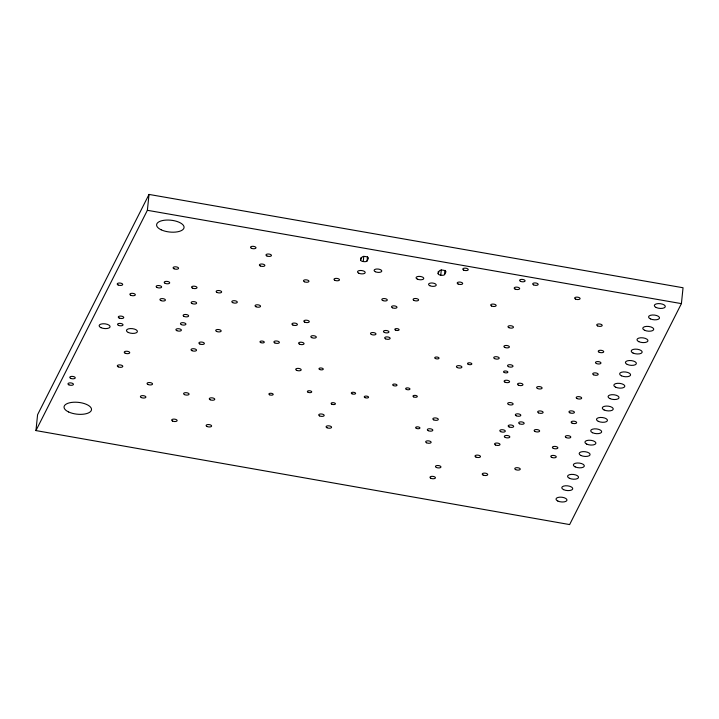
<?xml version="1.0" encoding="UTF-8"?>
<svg xmlns="http://www.w3.org/2000/svg" width="719" height="719" viewBox="0 0 719 719"><rect width="100%" height="100%" fill="white"/><g stroke="black" fill="none" stroke-linecap="round" stroke-linejoin="round"><path stroke-width="1.08" d="M35.95 430.582L37.586 414.71L149.022 194.427L683.05 287.753L681.414 303.625L569.628 524.573L35.95 430.582L147.377 210.299L149.022 194.427M360.605 259.838L361.972 257.15A3.047 1.312 5.9 0 1 365.764 256.602A3.047 1.312 5.9 0 1 368.425 258.283L367.058 260.979A3.047 1.312 5.9 0 1 363.257 261.527A3.047 1.312 5.9 0 1 360.605 259.838L360.821 257.726M363.257 261.527L363.805 256.234M367.058 260.979L367.499 256.746M438.096 273.472L439.462 270.784A3.047 1.312 5.9 0 1 443.255 270.227A3.047 1.312 5.9 0 1 445.915 271.917L444.549 274.604A3.047 1.312 5.9 0 1 440.756 275.161A3.047 1.312 5.9 0 1 438.096 273.472L438.311 271.351M440.756 275.161L441.295 269.868M444.549 274.604L444.989 270.371M147.377 210.299L681.414 303.625M417.344 279.116A3.865 1.663 5.9 0 0 423.689 278.747A3.865 1.663 5.9 0 0 418.728 276.393A3.865 1.663 5.9 0 0 417.344 279.116M173.998 268.753A2.759 1.186 5.9 0 0 178.528 268.493A2.759 1.186 5.9 0 0 174.987 266.812A2.759 1.186 5.9 0 0 173.998 268.753M375.372 271.728A3.865 1.663 5.9 0 0 381.708 271.369A3.865 1.663 5.9 0 0 376.756 269.014A3.865 1.663 5.9 0 0 375.372 271.728M385.573 338.838A2.759 1.186 5.9 0 0 390.102 338.577A2.759 1.186 5.9 0 0 386.561 336.896A2.759 1.186 5.9 0 0 385.573 338.838M334.901 280.311A2.759 1.186 5.9 0 0 339.431 280.051A2.759 1.186 5.9 0 0 335.89 278.37A2.759 1.186 5.9 0 0 334.901 280.311M326.992 427.751A2.759 1.186 5.9 0 0 331.522 427.49A2.759 1.186 5.9 0 0 327.981 425.81A2.759 1.186 5.9 0 0 326.992 427.751M147.961 384.476A2.759 1.186 5.9 0 0 152.491 384.216A2.759 1.186 5.9 0 0 148.95 382.535A2.759 1.186 5.9 0 0 147.961 384.476M505.017 382.175A2.759 1.186 5.9 0 0 509.537 381.915A2.759 1.186 5.9 0 0 505.996 380.234A2.759 1.186 5.9 0 0 505.017 382.175M216.608 331.441A2.759 1.186 5.9 0 0 221.128 331.18A2.759 1.186 5.9 0 0 217.587 329.5A2.759 1.186 5.9 0 0 216.608 331.441M382.715 300.506A2.759 1.186 5.9 0 0 387.244 300.245A2.759 1.186 5.9 0 0 383.694 298.565A2.759 1.186 5.9 0 0 382.715 300.506M371.408 334.488A2.759 1.186 5.9 0 0 375.929 334.227A2.759 1.186 5.9 0 0 372.388 332.546A2.759 1.186 5.9 0 0 371.408 334.488M392.412 307.795A2.759 1.186 5.9 0 0 396.942 307.534A2.759 1.186 5.9 0 0 393.401 305.854A2.759 1.186 5.9 0 0 392.412 307.795M384.359 332.421A2.759 1.186 5.9 0 0 388.889 332.16A2.759 1.186 5.9 0 0 385.348 330.479A2.759 1.186 5.9 0 0 384.359 332.421M475.906 457.05A2.759 1.186 5.9 0 0 480.436 456.79A2.759 1.186 5.9 0 0 476.886 455.109A2.759 1.186 5.9 0 0 475.906 457.05M515.676 469.624A2.759 1.186 5.9 0 0 520.205 469.363A2.759 1.186 5.9 0 0 516.655 467.683A2.759 1.186 5.9 0 0 515.676 469.624M483.132 475.061A2.759 1.186 5.9 0 0 487.662 474.801A2.759 1.186 5.9 0 0 484.121 473.12A2.759 1.186 5.9 0 0 483.132 475.061M553.288 448.341A2.759 1.186 5.9 0 0 557.818 448.081A2.759 1.186 5.9 0 0 554.277 446.4A2.759 1.186 5.9 0 0 553.288 448.341M577.087 398.569A2.759 1.186 5.9 0 0 581.617 398.308A2.759 1.186 5.9 0 0 578.076 396.627A2.759 1.186 5.9 0 0 577.087 398.569M596.384 363.517A2.759 1.186 5.9 0 0 600.913 363.257A2.759 1.186 5.9 0 0 597.372 361.576A2.759 1.186 5.9 0 0 596.384 363.517M599.152 352.22A2.759 1.186 5.9 0 0 603.681 351.959A2.759 1.186 5.9 0 0 600.131 350.279A2.759 1.186 5.9 0 0 599.152 352.22M597.624 325.905A2.759 1.186 5.9 0 0 602.154 325.644A2.759 1.186 5.9 0 0 598.612 323.963A2.759 1.186 5.9 0 0 597.624 325.905M551.689 457.356A2.759 1.186 5.9 0 0 556.218 457.095A2.759 1.186 5.9 0 0 552.677 455.415A2.759 1.186 5.9 0 0 551.689 457.356M505.241 437.404A2.759 1.186 5.9 0 0 509.771 437.143A2.759 1.186 5.9 0 0 506.23 435.462A2.759 1.186 5.9 0 0 505.241 437.404M433.746 419.869A2.759 1.186 5.9 0 0 438.275 419.608A2.759 1.186 5.9 0 0 434.734 417.928A2.759 1.186 5.9 0 0 433.746 419.869M428.245 430.681A2.759 1.186 5.9 0 0 432.775 430.42A2.759 1.186 5.9 0 0 429.234 428.74A2.759 1.186 5.9 0 0 428.245 430.681M436.37 467.458A2.759 1.186 5.9 0 0 440.9 467.197A2.759 1.186 5.9 0 0 437.35 465.517A2.759 1.186 5.9 0 0 436.37 467.458M430.87 478.27A2.759 1.186 5.9 0 0 435.399 478.009A2.759 1.186 5.9 0 0 431.858 476.338A2.759 1.186 5.9 0 0 430.87 478.27M575.524 299.077A2.759 1.186 5.9 0 0 580.053 298.816A2.759 1.186 5.9 0 0 576.512 297.136A2.759 1.186 5.9 0 0 575.524 299.077M508.881 327.657A2.759 1.186 5.9 0 0 513.411 327.397A2.759 1.186 5.9 0 0 509.87 325.716A2.759 1.186 5.9 0 0 508.881 327.657M491.589 306.015A2.759 1.186 5.9 0 0 496.119 305.755A2.759 1.186 5.9 0 0 492.578 304.074A2.759 1.186 5.9 0 0 491.589 306.015M533.597 284.877A2.759 1.186 5.9 0 0 538.127 284.616A2.759 1.186 5.9 0 0 534.585 282.935A2.759 1.186 5.9 0 0 533.597 284.877M130.759 295.257A2.759 1.186 5.9 0 0 135.289 294.997A2.759 1.186 5.9 0 0 131.739 293.316A2.759 1.186 5.9 0 0 130.759 295.257M119.183 318.023A2.759 1.186 5.9 0 0 123.713 317.762A2.759 1.186 5.9 0 0 120.172 316.081A2.759 1.186 5.9 0 0 119.183 318.023M463.674 270.101A2.759 1.186 5.9 0 0 468.204 269.841A2.759 1.186 5.9 0 0 464.663 268.16A2.759 1.186 5.9 0 0 463.674 270.101M515.092 289.065A2.759 1.186 5.9 0 0 519.621 288.804A2.759 1.186 5.9 0 0 516.08 287.124A2.759 1.186 5.9 0 0 515.092 289.065M458.102 284.005A2.759 1.186 5.9 0 0 462.632 283.744A2.759 1.186 5.9 0 0 459.09 282.064A2.759 1.186 5.9 0 0 458.102 284.005M520.511 281.336A2.759 1.186 5.9 0 0 525.041 281.075A2.759 1.186 5.9 0 0 521.491 279.394A2.759 1.186 5.9 0 0 520.511 281.336M160.831 300.542A2.759 1.186 5.9 0 0 165.361 300.281A2.759 1.186 5.9 0 0 161.811 298.601A2.759 1.186 5.9 0 0 160.831 300.542M118.114 284.967A2.759 1.186 5.9 0 0 122.643 284.706A2.759 1.186 5.9 0 0 119.102 283.025A2.759 1.186 5.9 0 0 118.114 284.967M118.446 325.339A2.759 1.186 5.9 0 0 122.976 325.078A2.759 1.186 5.9 0 0 119.435 323.397A2.759 1.186 5.9 0 0 118.446 325.339M181.359 324.62A2.759 1.186 5.9 0 0 185.879 324.359A2.759 1.186 5.9 0 0 182.338 322.678A2.759 1.186 5.9 0 0 181.359 324.62M184.037 316.405A2.759 1.186 5.9 0 0 188.567 316.144A2.759 1.186 5.9 0 0 185.026 314.464A2.759 1.186 5.9 0 0 184.037 316.405M192.054 303.553A2.759 1.186 5.9 0 0 196.584 303.292A2.759 1.186 5.9 0 0 193.043 301.612A2.759 1.186 5.9 0 0 192.054 303.553M192.449 288.121A2.759 1.186 5.9 0 0 196.979 287.861A2.759 1.186 5.9 0 0 193.438 286.18A2.759 1.186 5.9 0 0 192.449 288.121M217.057 292.453A2.759 1.186 5.9 0 0 221.587 292.193A2.759 1.186 5.9 0 0 218.046 290.512A2.759 1.186 5.9 0 0 217.057 292.453M165.118 283.313A2.759 1.186 5.9 0 0 169.648 283.052A2.759 1.186 5.9 0 0 166.098 281.372A2.759 1.186 5.9 0 0 165.118 283.313M260.296 265.949A2.759 1.186 5.9 0 0 264.826 265.688A2.759 1.186 5.9 0 0 261.285 264.008A2.759 1.186 5.9 0 0 260.296 265.949M251.416 248.262A2.759 1.186 5.9 0 0 255.946 248.001A2.759 1.186 5.9 0 0 252.405 246.32A2.759 1.186 5.9 0 0 251.416 248.262M266.875 255.946A2.759 1.186 5.9 0 0 271.405 255.685A2.759 1.186 5.9 0 0 267.863 254.005A2.759 1.186 5.9 0 0 266.875 255.946M68.871 384.827A2.759 1.186 5.9 0 0 73.392 384.566A2.759 1.186 5.9 0 0 69.851 382.885A2.759 1.186 5.9 0 0 68.871 384.827M70.678 378.329A2.759 1.186 5.9 0 0 75.207 378.068A2.759 1.186 5.9 0 0 71.666 376.388A2.759 1.186 5.9 0 0 70.678 378.329M141.31 397.571A2.759 1.186 5.9 0 0 145.84 397.31A2.759 1.186 5.9 0 0 142.299 395.63A2.759 1.186 5.9 0 0 141.31 397.571M172.56 421.055A2.759 1.186 5.9 0 0 177.09 420.795A2.759 1.186 5.9 0 0 173.549 419.114A2.759 1.186 5.9 0 0 172.56 421.055M207.027 426.493A2.759 1.186 5.9 0 0 211.557 426.232A2.759 1.186 5.9 0 0 208.007 424.552A2.759 1.186 5.9 0 0 207.027 426.493M210.182 399.764A2.759 1.186 5.9 0 0 214.711 399.503A2.759 1.186 5.9 0 0 211.17 397.823A2.759 1.186 5.9 0 0 210.182 399.764M184.495 394.623A2.759 1.186 5.9 0 0 189.025 394.363A2.759 1.186 5.9 0 0 185.484 392.682A2.759 1.186 5.9 0 0 184.495 394.623M232.722 302.645A2.759 1.186 5.9 0 0 237.252 302.384A2.759 1.186 5.9 0 0 233.711 300.704A2.759 1.186 5.9 0 0 232.722 302.645M255.955 306.734A2.759 1.186 5.9 0 0 260.485 306.474A2.759 1.186 5.9 0 0 256.944 304.793A2.759 1.186 5.9 0 0 255.955 306.734M468.24 364.317A2.175 0.935 5.9 0 0 471.808 364.111A2.175 0.935 5.9 0 0 469.013 362.789A2.175 0.935 5.9 0 0 468.24 364.317M435.426 358.547A2.175 0.935 5.9 0 0 439.003 358.341A2.175 0.935 5.9 0 0 436.208 357.019A2.175 0.935 5.9 0 0 435.426 358.547M260.691 342.568A2.175 0.935 5.9 0 0 264.259 342.361A2.175 0.935 5.9 0 0 261.464 341.04A2.175 0.935 5.9 0 0 260.691 342.568M176.802 330.641A2.759 1.186 5.9 0 0 181.332 330.381A2.759 1.186 5.9 0 0 177.791 328.7A2.759 1.186 5.9 0 0 176.802 330.641M199.801 343.988A2.759 1.186 5.9 0 0 204.331 343.727A2.759 1.186 5.9 0 0 200.79 342.046A2.759 1.186 5.9 0 0 199.801 343.988M516.233 415.771A2.759 1.186 5.9 0 0 520.763 415.51A2.759 1.186 5.9 0 0 517.222 413.829A2.759 1.186 5.9 0 0 516.233 415.771M125.151 353.182A2.759 1.186 5.9 0 0 129.681 352.921A2.759 1.186 5.9 0 0 126.14 351.24A2.759 1.186 5.9 0 0 125.151 353.182M538.549 412.877A2.759 1.186 5.9 0 0 543.079 412.616A2.759 1.186 5.9 0 0 539.538 410.935A2.759 1.186 5.9 0 0 538.549 412.877M535.053 431.49A2.759 1.186 5.9 0 0 539.583 431.229A2.759 1.186 5.9 0 0 536.041 429.549A2.759 1.186 5.9 0 0 535.053 431.49M157.048 287.474A2.759 1.186 5.9 0 0 161.577 287.214A2.759 1.186 5.9 0 0 158.027 285.533A2.759 1.186 5.9 0 0 157.048 287.474M457.329 367.58A2.759 1.186 5.9 0 0 461.859 367.319A2.759 1.186 5.9 0 0 458.318 365.638A2.759 1.186 5.9 0 0 457.329 367.58M593.624 374.815A2.759 1.186 5.9 0 0 598.154 374.554A2.759 1.186 5.9 0 0 594.613 372.873A2.759 1.186 5.9 0 0 593.624 374.815M191.946 350.665A2.759 1.186 5.9 0 0 196.476 350.405A2.759 1.186 5.9 0 0 192.935 348.724A2.759 1.186 5.9 0 0 191.946 350.665M509.079 426.915A2.759 1.186 5.9 0 0 513.609 426.655A2.759 1.186 5.9 0 0 510.068 424.974A2.759 1.186 5.9 0 0 509.079 426.915M118.213 366.843A2.759 1.186 5.9 0 0 122.742 366.582A2.759 1.186 5.9 0 0 119.192 364.901A2.759 1.186 5.9 0 0 118.213 366.843M519.594 423.806A2.759 1.186 5.9 0 0 524.124 423.545A2.759 1.186 5.9 0 0 520.583 421.864A2.759 1.186 5.9 0 0 519.594 423.806M296.614 370.321A2.759 1.186 5.9 0 0 301.144 370.06A2.759 1.186 5.9 0 0 297.603 368.38A2.759 1.186 5.9 0 0 296.614 370.321M500.721 431.652A2.759 1.186 5.9 0 0 505.25 431.391A2.759 1.186 5.9 0 0 501.709 429.71A2.759 1.186 5.9 0 0 500.721 431.652M426.565 442.787A2.759 1.186 5.9 0 0 431.094 442.527A2.759 1.186 5.9 0 0 427.553 440.846A2.759 1.186 5.9 0 0 426.565 442.787M495.436 444.98A2.759 1.186 5.9 0 0 499.966 444.719A2.759 1.186 5.9 0 0 496.425 443.039A2.759 1.186 5.9 0 0 495.436 444.98M508.558 404.5A2.759 1.186 5.9 0 0 513.087 404.24A2.759 1.186 5.9 0 0 509.546 402.559A2.759 1.186 5.9 0 0 508.558 404.5M319.613 415.915A2.759 1.186 5.9 0 0 324.143 415.654A2.759 1.186 5.9 0 0 320.593 413.973A2.759 1.186 5.9 0 0 319.613 415.915M393.41 385.573A2.175 0.935 5.9 0 0 396.978 385.366A2.175 0.935 5.9 0 0 394.183 384.045A2.175 0.935 5.9 0 0 393.41 385.573M352.004 393.796A2.175 0.935 5.9 0 0 355.572 393.59A2.175 0.935 5.9 0 0 352.786 392.268A2.175 0.935 5.9 0 0 352.004 393.796M416.337 428.362A2.175 0.935 5.9 0 0 419.905 428.156A2.175 0.935 5.9 0 0 417.119 426.834A2.175 0.935 5.9 0 0 416.337 428.362M413.704 396.897A2.175 0.935 5.9 0 0 417.281 396.69A2.175 0.935 5.9 0 0 414.486 395.36A2.175 0.935 5.9 0 0 413.704 396.897M364.955 397.616A2.175 0.935 5.9 0 0 368.523 397.409A2.175 0.935 5.9 0 0 365.728 396.088A2.175 0.935 5.9 0 0 364.955 397.616M331.827 404.195A2.175 0.935 5.9 0 0 335.396 403.988A2.175 0.935 5.9 0 0 332.609 402.667A2.175 0.935 5.9 0 0 331.827 404.195M308.109 392.277A2.175 0.935 5.9 0 0 311.678 392.071A2.175 0.935 5.9 0 0 308.882 390.741A2.175 0.935 5.9 0 0 308.109 392.277M406.352 389.401A2.175 0.935 5.9 0 0 409.92 389.195A2.175 0.935 5.9 0 0 407.134 387.874A2.175 0.935 5.9 0 0 406.352 389.401M319.676 369.503A2.175 0.935 5.9 0 0 323.244 369.296A2.175 0.935 5.9 0 0 320.449 367.975A2.175 0.935 5.9 0 0 319.676 369.503M269.598 394.794A2.175 0.935 5.9 0 0 273.166 394.587A2.175 0.935 5.9 0 0 270.38 393.266A2.175 0.935 5.9 0 0 269.598 394.794M504.271 372.514A2.175 0.935 5.9 0 0 507.839 372.307A2.175 0.935 5.9 0 0 505.053 370.986A2.175 0.935 5.9 0 0 504.271 372.514M395.513 330.129A2.175 0.935 5.9 0 0 399.081 329.922A2.175 0.935 5.9 0 0 396.286 328.601A2.175 0.935 5.9 0 0 395.513 330.129M569.861 412.805A2.759 1.186 5.9 0 0 574.382 412.544A2.759 1.186 5.9 0 0 570.841 410.864A2.759 1.186 5.9 0 0 569.861 412.805M494.636 358.637A2.759 1.186 5.9 0 0 499.166 358.377A2.759 1.186 5.9 0 0 495.616 356.696A2.759 1.186 5.9 0 0 494.636 358.637M292.84 325.006A2.759 1.186 5.9 0 0 297.36 324.745A2.759 1.186 5.9 0 0 293.819 323.065A2.759 1.186 5.9 0 0 292.84 325.006M508.432 366.654A2.759 1.186 5.9 0 0 512.962 366.393A2.759 1.186 5.9 0 0 509.42 364.713A2.759 1.186 5.9 0 0 508.432 366.654M311.731 337.633A2.759 1.186 5.9 0 0 316.261 337.373A2.759 1.186 5.9 0 0 312.72 335.692A2.759 1.186 5.9 0 0 311.731 337.633M518.39 385.141A2.759 1.186 5.9 0 0 522.92 384.881A2.759 1.186 5.9 0 0 519.379 383.209A2.759 1.186 5.9 0 0 518.39 385.141M274.802 342.918A2.759 1.186 5.9 0 0 279.332 342.657A2.759 1.186 5.9 0 0 275.79 340.977A2.759 1.186 5.9 0 0 274.802 342.918M504.81 347.412A2.759 1.186 5.9 0 0 509.34 347.151A2.759 1.186 5.9 0 0 505.79 345.471A2.759 1.186 5.9 0 0 504.81 347.412M304.721 322.13A2.759 1.186 5.9 0 0 309.242 321.869A2.759 1.186 5.9 0 0 305.701 320.189A2.759 1.186 5.9 0 0 304.721 322.13M572.063 423.114A2.759 1.186 5.9 0 0 576.593 422.853A2.759 1.186 5.9 0 0 573.052 421.172A2.759 1.186 5.9 0 0 572.063 423.114M299.481 344.158A2.759 1.186 5.9 0 0 304.011 343.898A2.759 1.186 5.9 0 0 300.47 342.217A2.759 1.186 5.9 0 0 299.481 344.158M304.38 281.767A2.759 1.186 5.9 0 0 308.909 281.506A2.759 1.186 5.9 0 0 305.368 279.826A2.759 1.186 5.9 0 0 304.38 281.767M414.018 300.434A2.759 1.186 5.9 0 0 418.548 300.174A2.759 1.186 5.9 0 0 415.007 298.493A2.759 1.186 5.9 0 0 414.018 300.434M537.524 388.512A2.759 1.186 5.9 0 0 542.054 388.251A2.759 1.186 5.9 0 0 538.513 386.57A2.759 1.186 5.9 0 0 537.524 388.512M566.204 437.583A2.759 1.186 5.9 0 0 570.733 437.323A2.759 1.186 5.9 0 0 567.183 435.642A2.759 1.186 5.9 0 0 566.204 437.583M656.141 307.489A5.527 2.382 5.9 0 0 665.201 306.968A5.527 2.382 5.9 0 0 658.119 303.607A5.527 2.382 5.9 0 0 656.141 307.489M650.362 318.877A5.527 2.382 5.9 0 0 659.422 318.355A5.527 2.382 5.9 0 0 652.331 314.994A5.527 2.382 5.9 0 0 650.362 318.877M644.575 330.264A5.527 2.382 5.9 0 0 653.634 329.742A5.527 2.382 5.9 0 0 646.552 326.381A5.527 2.382 5.9 0 0 644.575 330.264M638.796 341.651A5.527 2.382 5.9 0 0 647.846 341.13A5.527 2.382 5.9 0 0 640.764 337.768A5.527 2.382 5.9 0 0 638.796 341.651M633.008 353.029A5.527 2.382 5.9 0 0 642.067 352.508A5.527 2.382 5.9 0 0 634.976 349.146A5.527 2.382 5.9 0 0 633.008 353.029M627.22 364.416A5.527 2.382 5.9 0 0 636.279 363.895A5.527 2.382 5.9 0 0 629.197 360.534A5.527 2.382 5.9 0 0 627.22 364.416M621.441 375.803A5.527 2.382 5.9 0 0 630.5 375.282A5.527 2.382 5.9 0 0 623.409 371.921A5.527 2.382 5.9 0 0 621.441 375.803M615.653 387.19A5.527 2.382 5.9 0 0 624.712 386.669A5.527 2.382 5.9 0 0 617.63 383.308A5.527 2.382 5.9 0 0 615.653 387.19M609.865 398.578A5.527 2.382 5.9 0 0 618.924 398.056A5.527 2.382 5.9 0 0 611.842 394.695A5.527 2.382 5.9 0 0 609.865 398.578M604.086 409.956A5.527 2.382 5.9 0 0 613.145 409.435A5.527 2.382 5.9 0 0 606.054 406.073A5.527 2.382 5.9 0 0 604.086 409.956M598.298 421.343A5.527 2.382 5.9 0 0 607.357 420.822A5.527 2.382 5.9 0 0 600.275 417.46A5.527 2.382 5.9 0 0 598.298 421.343M592.519 432.73A5.527 2.382 5.9 0 0 601.569 432.209A5.527 2.382 5.9 0 0 594.487 428.848A5.527 2.382 5.9 0 0 592.519 432.73M586.731 444.117A5.527 2.382 5.9 0 0 595.79 443.596A5.527 2.382 5.9 0 0 588.699 440.235A5.527 2.382 5.9 0 0 586.731 444.117M580.943 455.495A5.527 2.382 5.9 0 0 590.002 454.974A5.527 2.382 5.9 0 0 582.92 451.622A5.527 2.382 5.9 0 0 580.943 455.495M575.164 466.883A5.527 2.382 5.9 0 0 584.223 466.361A5.527 2.382 5.9 0 0 577.132 463A5.527 2.382 5.9 0 0 575.164 466.883M569.376 478.27A5.527 2.382 5.9 0 0 578.436 477.749A5.527 2.382 5.9 0 0 571.353 474.387A5.527 2.382 5.9 0 0 569.376 478.27M563.597 489.657A5.527 2.382 5.9 0 0 572.648 489.136A5.527 2.382 5.9 0 0 565.565 485.774A5.527 2.382 5.9 0 0 563.597 489.657M557.809 501.044A5.527 2.382 5.9 0 0 566.869 500.523A5.527 2.382 5.9 0 0 559.777 497.162A5.527 2.382 5.9 0 0 557.809 501.044M100.921 327.648A5.527 2.382 5.9 0 0 109.98 327.127A5.527 2.382 5.9 0 0 102.889 323.766A5.527 2.382 5.9 0 0 100.921 327.648M128.261 332.457A5.527 2.382 5.9 0 0 137.311 331.935A5.527 2.382 5.9 0 0 130.229 328.574A5.527 2.382 5.9 0 0 128.261 332.457M68.584 411.951A13.814 5.95 5.9 0 0 91.223 410.648A13.814 5.95 5.9 0 0 73.509 402.245A13.814 5.95 5.9 0 0 68.584 411.951M161.137 229.792A13.814 5.95 5.9 0 0 183.776 228.489A13.814 5.95 5.9 0 0 166.062 220.086A13.814 5.95 5.9 0 0 161.137 229.792M358.79 273.211A3.865 1.663 5.9 0 0 365.135 272.843A3.865 1.663 5.9 0 0 360.174 270.488A3.865 1.663 5.9 0 0 358.79 273.211M429.827 285.704A3.865 1.663 5.9 0 0 436.163 285.335A3.865 1.663 5.9 0 0 431.202 282.989A3.865 1.663 5.9 0 0 429.827 285.704"/></g></svg>
